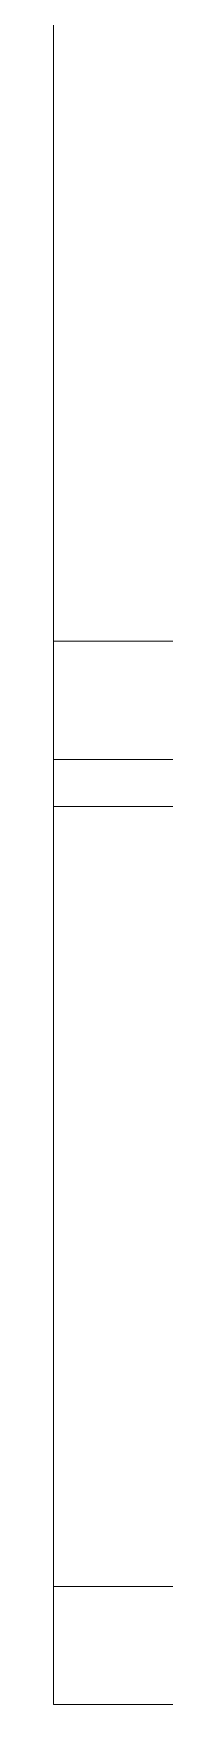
# Model space of a CAD drawing. Extents: x 4137 to 28680, y 2446 to 6814.
# Drawn here: x 15386.07 to 15388.43, y 3103.62 to 3139.26 of the extents above; entities that cross this region are included whole.
import ezdxf

# ---------------------------------------------------------------- set-up
doc = ezdxf.new("R2010")
doc.units = 0
doc.header["$LTSCALE"] = 0.5
doc.layers.get('0').update_dxf_attribs({"linetype": 'CONTINUOUS'})

msp = doc.modelspace()

# ---------------------------------------------------------------- linework, layer by layer
at = {"color": 7, "linetype": 'Continuous', "lineweight": 15}
for p, q in [((15386.07, 3126.297), (15386.07, 3252.297)), ((15386.07, 3126.297), (15386.07, 3252.297)), ((15386.07, 3126.297), (15461.67, 3126.297)), ((15386.07, 3123.777), (15386.07, 3126.297)), ((15386.07, 3126.297), (15461.67, 3126.297)), ((15386.07, 3123.777), (15386.07, 3126.297)), ((15386.07, 3123.777), (15461.67, 3123.777)), ((15386.07, 3122.769), (15386.07, 3123.777)), ((15386.07, 3123.777), (15461.67, 3123.777)), ((15386.07, 3122.769), (15386.07, 3123.777)), ((15386.07, 3106.137), (15386.07, 3122.769)), ((15386.07, 3106.137), (15386.07, 3122.769)), ((15386.07, 3106.137), (15461.67, 3106.137)), ((15386.07, 3103.617), (15386.07, 3106.137)), ((15386.07, 3106.137), (15461.67, 3106.137)), ((15386.07, 3103.617), (15386.07, 3106.137)), ((15386.07, 3103.617), (15461.67, 3103.617)), ((15386.07, 3103.617), (15461.67, 3103.617))]:
    msp.add_line(p, q, dxfattribs=at)
at = {"color": 8, "linetype": 'Continuous', "lineweight": 15}
msp.add_line((15422.283, 3122.769), (15386.07, 3122.769), dxfattribs=at)
msp.add_line((15422.283, 3122.769), (15386.07, 3122.769), dxfattribs=at)

doc.saveas('drawing.dxf')
